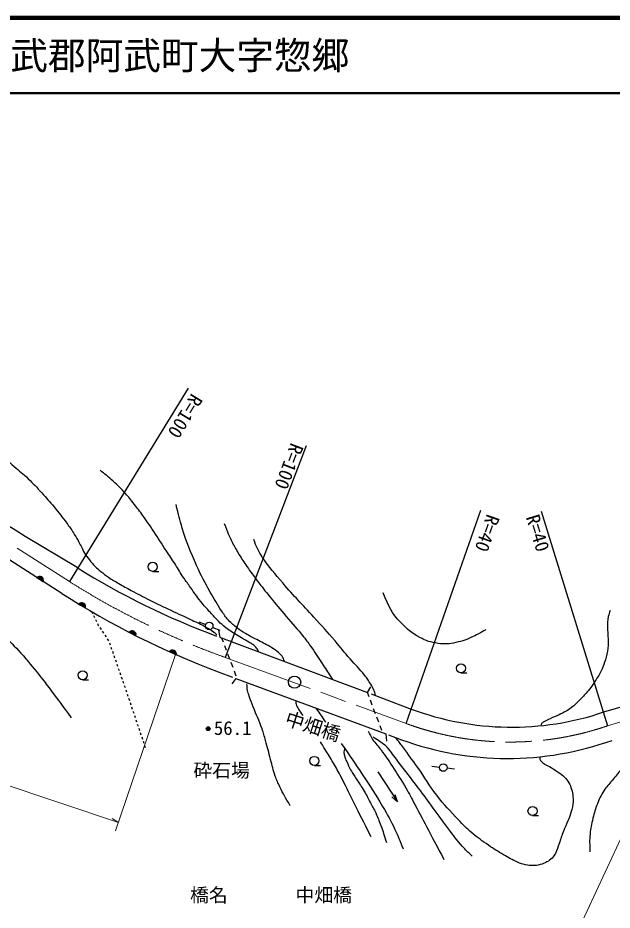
# Model space of a CAD drawing. Units: millimetres, scale not verified. Extents: x 40000 to 680000, y 20000 to 380000.
# Drawn here: x 411025 to 489925, y 261604 to 380000 of the extents above; entities that cross this region are included whole.
import ezdxf
from ezdxf.enums import TextEntityAlignment as Align

# ---------------------------------------------------------------- set-up
doc = ezdxf.new("R2010")
doc.units = ezdxf.units.MM
doc.header["$LTSCALE"] = 1000
doc.header["$PDMODE"] = 32
doc.header["$PDSIZE"] = 500
doc.linetypes.add('CHAIN', pattern=[18.5, 12, -1.5, 3.5, -1.5])
for name, color, linetype, lineweight in [('M-BGD', 7, 'Continuous', 25), ('M-BMK', 2, 'CHAIN', 13), ('M-BMK-SRVR', 3, 'Continuous', 25), ('M-STR-HTXT', 7, 'Continuous', 13), ('M-TTL', 2, 'Continuous', 140), ('M-TTL-LINE', 7, 'Continuous', 50)]:
    doc.layers.add(name, color=color, linetype=linetype, lineweight=lineweight)
doc.layers.add('M-STR-STR1', color=1, linetype='Continuous')
doc.layers.add('M-TTL-TXT', color=7, linetype='Continuous')
doc.styles.add('ＭＳ ゴシック', font='')
doc.styles.get('ＭＳ ゴシック').set_extended_font_data('MS Gothic')

msp = doc.modelspace()

# ---------------------------------------------------------------- hatches: boundary and pattern name
at = {"layer": 'M-BGD'}
for points in [[(414405, 305204, 0.8), (413564, 305744)], [(420002, 301699, 0.8), (419143, 302211)], [(426700, 298030, 0.8), (425809, 298483)], [(432063, 295499, 0.8), (431149, 295905)]]:
    msp.add_hatch(color=256, dxfattribs=at).paths.add_polyline_path(points)

# ---------------------------------------------------------------- linework, layer by layer
for p, q in [((433628, 330850), (417886, 305198)), ((449322, 323217), (438556, 295139)), ((462575, 286368), (472478, 314693)), ((480507, 314537), (489320, 286060)), ((418905, 307053), (412015, 311199)), ((416871, 303619), (409973, 308052)), ((428935, 306559), (429735, 306559)), ((420790, 301229), (420924, 300961)), ((421058, 300692), (421192, 300424)), ((421326, 300155), (421460, 299887)), ((421594, 299618), (421707, 299392)), ((435047, 299878), (435972, 299498)), ((421707, 299392), (421733, 299353)), ((421900, 299104), (422068, 298855)), ((422235, 298606), (422402, 298357)), ((436897, 299117), (437821, 298737)), ((437681, 298759), (437829, 297809)), ((422569, 298108), (422736, 297858)), ((422904, 297609), (423071, 297360)), ((438318, 297158), (438109, 297707)), ((439359, 297264), (457455, 290470)), ((423176, 297080), (423276, 296797)), ((423375, 296514), (423474, 296231)), ((438744, 296036), (438495, 296690)), ((423573, 295948), (423672, 295665)), ((423771, 295382), (423871, 295098)), ((423970, 294815), (424069, 294532)), ((439169, 294914), (438921, 295568)), ((424168, 294249), (424267, 293966)), ((424366, 293683), (424466, 293400)), ((439595, 293792), (439347, 294447)), ((424565, 293116), (424664, 292833)), ((424763, 292550), (424862, 292267)), ((437608, 293225), (439536, 292512)), ((440021, 292670), (439773, 293325)), ((469847, 293093), (470647, 293093)), ((419621, 292176), (420421, 292176)), ((424961, 291984), (425030, 291789)), ((425030, 291789), (425060, 291700)), ((425156, 291416), (425252, 291132)), ((439947, 292360), (439448, 291650)), ((439947, 292360), (459858, 284998)), ((488815, 287898), (500704, 291411)), ((425348, 290848), (425445, 290564)), ((425541, 290280), (425637, 289996)), ((457455, 290470), (457870, 291223)), ((457662, 289920), (457455, 290470)), ((457933, 290290), (463263, 288289)), ((425733, 289711), (425829, 289427)), ((425926, 289143), (426022, 288859)), ((458084, 288797), (457838, 289452)), ((426118, 288575), (426214, 288291)), ((426310, 288006), (426407, 287722)), ((458506, 287674), (458260, 288329)), ((426503, 287438), (426599, 287154)), ((426695, 286870), (426792, 286586)), ((458929, 286550), (458682, 287206)), ((426888, 286302), (426984, 286017)), ((427080, 285733), (427176, 285449)), ((459351, 285427), (459105, 286082)), ((427273, 285165), (427369, 284881)), ((427465, 284597), (427561, 284312)), ((459858, 284998), (459962, 284014)), ((460238, 284858), (461973, 284216)), ((427657, 284028), (427754, 283744)), ((427850, 283460), (427946, 283176)), ((428042, 282892), (428043, 282890)), ((450393, 280813), (451193, 280813)), ((466007, 280688), (467002, 280579)), ((458803, 279968), (461438, 275967)), ((467996, 280470), (468990, 280362)), ((461438, 275967), (460688, 276634)), ((461438, 275967), (461122, 276920)), ((479351, 274148), (480151, 274148))]:
    msp.add_line(p, q, dxfattribs=at)
for points in [[(414405, 305204, 0.8), (413564, 305744)], [(420002, 301699, 0.8), (419143, 302211)], [(426700, 298030, 0.8), (425809, 298483)], [(432063, 295499, 0.8), (431149, 295905)]]:
    msp.add_lwpolyline(points, format="xyb", close=True, dxfattribs=at)
for centre, radius in [((428934, 307159), 600), ((436434, 299308), 500), ((469847, 293693), 600), ((419620, 292776), 600), ((436291, 285678), 150), ((436291, 285678), 120), ((436291, 285678), 90), ((436291, 285678), 60), ((436291, 285678), 30), ((436291, 285678), 20), ((450393, 281413), 600), ((467499, 280525), 500), ((479351, 274748), 600)]:
    msp.add_circle(centre, radius, dxfattribs=at)
for centre, radius, start, end in [((384127, 268070), 51360, 57.11264, 122.42774), ((472789, 393374), 101759, 238.02619, 249.6505), ((477326, 398349), 112377, 237.45471, 249.30215), ((472789, 393374), 101759, 249.906, 250.82056), ((476589, 323997), 38114, 249.53469, 288.70864), ((476060, 322946), 41213, 250.01223, 289.65926)]:
    msp.add_arc(centre, radius, start, end, dxfattribs=at)
for points, knots in [([(394102, 331539), (395200, 331119), (395533, 330996), (396405, 330550), (397212, 330137), (397636, 329851), (398407, 329374), (399195, 328887), (399625, 328595), (400397, 328085), (401357, 327450), (401894, 327092), (402838, 326433), (403555, 325931), (403945, 325633), (404652, 325118), (405323, 324631), (405706, 324367), (406367, 323867), (407214, 323227), (407683, 322859), (408507, 322190), (409307, 321540), (409740, 321158), (410522, 320488), (411265, 319852), (411704, 319522), (412412, 318848), (413146, 318150), (413518, 317719), (414202, 316971), (414854, 316257), (415210, 315849), (415829, 315106), (416516, 314282), (416882, 313804), (417519, 312941), (417873, 312461), (418074, 312192), (418395, 311689), (418649, 311290), (418788, 311063), (419020, 310650), (419185, 310357), (419265, 310185), (419421, 309887), (419607, 309530), (419690, 309319), (419897, 308973), (420116, 308605), (420257, 308409), (420522, 308072), (420801, 307718), (420965, 307525), (421286, 307209), (421560, 306939), (421726, 306800), (422024, 306558), (422417, 306238), (422646, 306070), (423063, 305782), (423579, 305424), (423886, 305250), (424427, 304931), (425060, 304557), (425431, 304376), (426079, 304030), (427032, 303521), (427568, 303240), (428532, 302753), (429619, 302204), (430236, 301912), (431336, 301389), (432430, 300869), (433060, 300612), (434152, 300087), (434857, 299749), (435269, 299591), (435946, 299200), (436388, 298944), (436663, 298836), (437055, 298510), (437207, 298384), (437267, 298338), (437431, 298172)], [0, 0, 0, 0, 1, 1, 1, 2, 2, 2, 3, 3, 3, 4, 4, 4, 5, 5, 5, 6, 6, 6, 7, 7, 7, 8, 8, 8, 9, 9, 9, 10, 10, 10, 11, 11, 11, 12, 12, 12, 13, 13, 13, 14, 14, 14, 15, 15, 15, 16, 16, 16, 17, 17, 17, 18, 18, 18, 19, 19, 19, 20, 20, 20, 21, 21, 21, 22, 22, 22, 23, 23, 23, 24, 24, 24, 25, 25, 25, 26, 26, 26, 27, 27, 27, 28, 28, 28, 28]), ([(443003, 295896), (442898, 296126), (442861, 296212), (442727, 296386), (442600, 296550), (442515, 296634), (442351, 296761), (442195, 296883), (442095, 296933), (441926, 297036), (441565, 297256), (441352, 297361), (440987, 297575), (440614, 297793), (440402, 297909), (440036, 298138), (439483, 298484), (439167, 298672), (438646, 299064), (438229, 299379), (438020, 299588), (437645, 299953), (437209, 300378), (436987, 300638), (436581, 301092), (436073, 301660), (435780, 301972), (435305, 302568), (434753, 303260), (434484, 303678), (433966, 304396), (433590, 304916), (433370, 305201), (433014, 305735), (432576, 306395), (432376, 306794), (431951, 307462), (431477, 308205), (431183, 308603), (430699, 309339), (430062, 310308), (429726, 310864), (429085, 311830), (428475, 312747), (428144, 313269), (427495, 314158), (427056, 314760), (426786, 315080), (426319, 315660), (425867, 316219), (425632, 316548), (425142, 317074), (424504, 317760), (424129, 318130), (423427, 318751), (422863, 319250), (422661, 319415), (421938, 319978)], [0, 0, 0, 0, 1, 1, 1, 2, 2, 2, 3, 3, 3, 4, 4, 4, 5, 5, 5, 6, 6, 6, 7, 7, 7, 8, 8, 8, 9, 9, 9, 10, 10, 10, 11, 11, 11, 12, 12, 12, 13, 13, 13, 14, 14, 14, 15, 15, 15, 16, 16, 16, 17, 17, 17, 18, 18, 18, 19, 19, 19, 19]), ([(446435, 294607), (446320, 294923), (446269, 295045), (446102, 295291), (445904, 295583), (445733, 295702), (445463, 295929), (445112, 296225), (444870, 296333), (444475, 296568), (443816, 296957), (443423, 297133), (442748, 297494), (442161, 297807), (441815, 297951), (441246, 298295), (440815, 298555), (440581, 298714), (440182, 299021), (439685, 299403), (439414, 299632), (438980, 300084), (438569, 300513), (438408, 300816), (438079, 301311), (437449, 302259), (437111, 302803), (436565, 303802), (435824, 305156), (435395, 305910), (434763, 307318), (433913, 309210), (433456, 310289), (432860, 312275), (432493, 313499), (432370, 313937), (432034, 315441)], [0, 0, 0, 0, 1, 1, 1, 2, 2, 2, 3, 3, 3, 4, 4, 4, 5, 5, 5, 6, 6, 6, 7, 7, 7, 8, 8, 8, 9, 9, 9, 10, 10, 10, 11, 11, 11, 12, 12, 12, 12]), ([(438417, 312913), (438899, 311690), (439023, 311326), (439519, 310360), (439835, 309742), (440021, 309400), (440382, 308808), (440775, 308163), (441017, 307815), (441446, 307193), (441960, 306447), (442266, 306041), (442810, 305316), (443448, 304467), (443820, 304002), (444487, 303176), (445316, 302150), (445803, 301594), (446652, 300585), (447549, 299521), (448085, 298954), (448955, 297869), (449401, 297313), (449631, 296986), (450044, 296405), (450661, 295536), (450964, 295019), (451546, 294127), (452030, 293386), (452181, 293152), (452778, 292226)], [0, 0, 0, 0, 1, 1, 1, 2, 2, 2, 3, 3, 3, 4, 4, 4, 5, 5, 5, 6, 6, 6, 7, 7, 7, 8, 8, 8, 9, 9, 9, 10, 10, 10, 10]), ([(458522, 290069), (458437, 290416), (458406, 290529), (458292, 290810), (458163, 291128), (458053, 291290), (457879, 291586), (457593, 292071), (457408, 292329), (457065, 292775), (456374, 293676), (455861, 294076), (455125, 294940), (454345, 295858), (453944, 296403), (453161, 297318), (452084, 298575), (451441, 299244), (450332, 300472), (448725, 302252), (447744, 303179), (446202, 305016), (445116, 306308), (444468, 307008), (443524, 308407), (443228, 308845), (443068, 309097), (442835, 309571), (442610, 310030), (442547, 310210), (442347, 310785)], [0, 0, 0, 0, 1, 1, 1, 2, 2, 2, 3, 3, 3, 4, 4, 4, 5, 5, 5, 6, 6, 6, 7, 7, 7, 8, 8, 8, 9, 9, 9, 10, 10, 10, 10]), ([(384149, 309728), (385503, 309566), (385868, 309515), (386964, 309345), (388487, 309108), (389338, 308956), (390842, 308619), (391741, 308417), (392235, 308260), (393111, 307976), (394462, 307538), (395201, 307234), (396499, 306658), (397547, 306193), (398100, 305859), (399119, 305331), (399921, 304915), (400381, 304701), (401163, 304247), (402145, 303676), (402662, 303302), (403599, 302661), (404365, 302138), (404791, 301840), (405527, 301276), (406159, 300792), (406505, 300509), (407104, 299983), (407984, 299210), (408461, 298758), (409290, 297930), (410283, 296938), (410835, 296377), (411768, 295327), (412717, 294259), (413195, 293614), (414087, 292499), (414651, 291795), (414951, 291388), (415498, 290671), (416544, 289298), (416864, 288847), (418126, 287117)], [0, 0, 0, 0, 1, 1, 1, 2, 2, 2, 3, 3, 3, 4, 4, 4, 5, 5, 5, 6, 6, 6, 7, 7, 7, 8, 8, 8, 9, 9, 9, 10, 10, 10, 11, 11, 11, 12, 12, 12, 13, 13, 13, 14, 14, 14, 14]), ([(473151, 298815), (472394, 298358), (472150, 298224), (471474, 297914), (470608, 297517), (470103, 297308), (469171, 297113), (468270, 296924), (467728, 296867), (466818, 297000), (465825, 297145), (465252, 297310), (464377, 297801), (463293, 298411), (462733, 298866), (461862, 299754), (460606, 301034), (460330, 301863), (459509, 303696)], [0, 0, 0, 0, 1, 1, 1, 2, 2, 2, 3, 3, 3, 4, 4, 4, 5, 5, 5, 6, 6, 6, 6]), ([(489664, 301376), (489522, 301010), (489487, 300879), (489413, 300550), (489289, 299996), (489337, 299666), (489326, 299098), (489307, 298184), (489434, 297670), (489376, 296758), (489336, 296130), (489266, 295779), (489113, 295168), (488980, 294639), (488888, 294344), (488675, 293842), (488423, 293248), (488245, 292929), (487911, 292377), (487505, 291704), (487251, 291340), (486760, 290725), (486365, 290231), (486105, 289985), (485659, 289536), (485229, 289105), (485004, 288841), (484520, 288472), (483936, 288028), (483549, 287861), (482893, 287534), (482430, 287304), (482148, 287224), (481679, 287008), (481385, 286873), (481220, 286796), (480940, 286633), (480801, 286551), (480699, 286524), (480602, 286395), (480522, 286288), (480499, 286220), (480463, 286081)], [0, 0, 0, 0, 1, 1, 1, 2, 2, 2, 3, 3, 3, 4, 4, 4, 5, 5, 5, 6, 6, 6, 7, 7, 7, 8, 8, 8, 9, 9, 9, 10, 10, 10, 11, 11, 11, 12, 12, 12, 13, 13, 13, 14, 14, 14, 14]), ([(447188, 275462), (446502, 276639), (446290, 276965), (445812, 277978), (445554, 278524), (445393, 278825), (445186, 279392), (444878, 280234), (444819, 280742), (444585, 281607), (444320, 282585), (444189, 283137), (443909, 284111), (443735, 284719), (443664, 285069), (443446, 285662), (443023, 286816), (442716, 287434), (442270, 288579), (442053, 289133), (441910, 289437), (441731, 290005), (441641, 290295), (441590, 290459), (441531, 290756), (441464, 291094), (441459, 291222), (441431, 291632)], [0, 0, 0, 0, 1, 1, 1, 2, 2, 2, 3, 3, 3, 4, 4, 4, 5, 5, 5, 6, 6, 6, 7, 7, 7, 8, 8, 8, 9, 9, 9, 9]), ([(447940, 289405), (447919, 289201), (447923, 289112), (447957, 288929), (448010, 288643), (448152, 288518), (448295, 288265), (448491, 287918), (448578, 287805), (448858, 287414)], [0, 0, 0, 0, 1, 1, 1, 2, 2, 2, 3, 3, 3, 3]), ([(457550, 285339), (457786, 284829), (457874, 284668), (458126, 284263), (458494, 283673), (458829, 283435), (459240, 282874), (459852, 282037), (460174, 281552), (460742, 280684), (461464, 279579), (461857, 278952), (462532, 277818), (463028, 276983), (463272, 276495), (463733, 275640), (464472, 274269), (464857, 273486), (465585, 272110), (466366, 270636), (466616, 270173), (467600, 268343)], [0, 0, 0, 0, 1, 1, 1, 2, 2, 2, 3, 3, 3, 4, 4, 4, 5, 5, 5, 6, 6, 6, 7, 7, 7, 7]), ([(500662, 286456), (500093, 285961), (499913, 285793), (499372, 285455), (498918, 285170), (498635, 285061), (498158, 284816), (497599, 284528), (497272, 284392), (496719, 284090), (495927, 283657), (495494, 283395), (494729, 282914), (494051, 282488), (493655, 282269), (493015, 281788), (492271, 281229), (491851, 280913), (491187, 280261), (490651, 279734), (490405, 279386), (489923, 278809), (489481, 278281), (489192, 278013), (488822, 277432), (488422, 276806), (488250, 276419), (487971, 275730), (487672, 274995), (487560, 274560), (487370, 273790), (487170, 272980), (487076, 272518), (486994, 271687), (486905, 270778), (486929, 270429), (486982, 269347)], [0, 0, 0, 0, 1, 1, 1, 2, 2, 2, 3, 3, 3, 4, 4, 4, 5, 5, 5, 6, 6, 6, 7, 7, 7, 8, 8, 8, 9, 9, 9, 10, 10, 10, 11, 11, 11, 12, 12, 12, 12]), ([(471330, 268781), (470708, 269360), (470534, 269541), (470054, 270058), (469262, 270909), (468906, 271462), (468201, 272386), (467387, 273453), (466958, 274072), (466161, 275152), (465389, 276198), (464967, 276792), (464184, 277830), (463133, 279221), (462532, 279991), (461468, 281372), (460913, 282092), (460664, 282549), (460041, 283212), (459727, 283546), (459498, 283679), (459127, 283950), (458772, 284211), (458642, 284293), (458189, 284576)], [0, 0, 0, 0, 1, 1, 1, 2, 2, 2, 3, 3, 3, 4, 4, 4, 5, 5, 5, 6, 6, 6, 7, 7, 7, 8, 8, 8, 8]), ([(480312, 281954), (480303, 281816), (480301, 281752), (480337, 281631), (480378, 281495), (480437, 281430), (480529, 281322), (480666, 281161), (480786, 281113), (480963, 280996), (481292, 280780), (481512, 280718), (481847, 280513), (482204, 280294), (482398, 280161), (482740, 279920), (483086, 279676), (483312, 279572), (483608, 279269), (483875, 278996), (483996, 278810), (484184, 278477), (484353, 278175), (484427, 277991), (484526, 277659), (484636, 277290), (484690, 277076), (484718, 276691), (484757, 276151), (484732, 275842), (484651, 275306), (484575, 274809), (484456, 274546), (484292, 274071), (484118, 273566), (483967, 273303), (483758, 272811), (483641, 272534), (483563, 272384), (483458, 272102), (483218, 271460), (483124, 271086), (482890, 270442), (482705, 269929), (482650, 269618), (482390, 269140), (482244, 268873), (482149, 268726), (481939, 268506), (481716, 268271), (481555, 268171), (481272, 268014), (480937, 267827), (480731, 267749), (480362, 267646), (480007, 267547), (479796, 267520), (479428, 267513), (479032, 267505), (478803, 267521), (478418, 267613), (477996, 267714), (477764, 267798), (477367, 267972), (476618, 268300), (476220, 268534), (475515, 268948), (474718, 269417), (474274, 269686), (473512, 270208), (472621, 270819), (472124, 271169), (471293, 271860), (470546, 272480), (470185, 272894), (469515, 273596), (468345, 274821), (467674, 275501), (466637, 276841), (465566, 278225), (465113, 279105), (464109, 280538), (463348, 281623), (462906, 282220), (462114, 283283), (461759, 283760), (461646, 283913), (461199, 284502)], [0, 0, 0, 0, 1, 1, 1, 2, 2, 2, 3, 3, 3, 4, 4, 4, 5, 5, 5, 6, 6, 6, 7, 7, 7, 8, 8, 8, 9, 9, 9, 10, 10, 10, 11, 11, 11, 12, 12, 12, 13, 13, 13, 14, 14, 14, 15, 15, 15, 16, 16, 16, 17, 17, 17, 18, 18, 18, 19, 19, 19, 20, 20, 20, 21, 21, 21, 22, 22, 22, 23, 23, 23, 24, 24, 24, 25, 25, 25, 26, 26, 26, 27, 27, 27, 28, 28, 28, 29, 29, 29, 29]), ([(457938, 271328), (456800, 273551), (456510, 274115), (455610, 275909), (454906, 277314), (454556, 278124), (453821, 279513), (453432, 280249), (453193, 280650), (452769, 281366), (452345, 282083), (452114, 282489), (451668, 283193), (451484, 283483), (451426, 283577), (451192, 283931)], [0, 0, 0, 0, 1, 1, 1, 2, 2, 2, 3, 3, 3, 4, 4, 4, 5, 5, 5, 5]), ([(453937, 283719), (455331, 281741), (455700, 281217), (456781, 279579), (457856, 277949), (458475, 277044), (459456, 275355), (460133, 274189), (460523, 273537), (461089, 272314), (461549, 271320), (461694, 270963), (462159, 269723)], [0, 0, 0, 0, 1, 1, 1, 2, 2, 2, 3, 3, 3, 4, 4, 4, 4]), ([(454396, 283018), (454347, 282836), (454331, 282768), (454321, 282605), (454309, 282409), (454329, 282296), (454371, 282104), (454442, 281780), (454554, 281620), (454684, 281316), (454872, 280878), (454985, 280634), (455210, 280214), (455475, 279721), (455673, 279473), (455973, 279000), (456376, 278367), (456632, 278032), (457012, 277386), (457361, 276794), (457518, 276441), (457838, 275834), (458114, 275312), (458292, 275031), (458539, 274495), (458833, 273857), (458968, 273487), (459215, 272830), (459544, 271958), (459630, 271654), (459966, 270565)], [0, 0, 0, 0, 1, 1, 1, 2, 2, 2, 3, 3, 3, 4, 4, 4, 5, 5, 5, 6, 6, 6, 7, 7, 7, 8, 8, 8, 9, 9, 9, 10, 10, 10, 10])]:
    msp.add_open_spline(points, degree=3, knots=knots, dxfattribs=at)
msp.add_open_spline([(450605, 288419), (451243, 287477), (451243, 287477), (451881, 286535)], degree=3, dxfattribs=at)
msp.add_point((436291, 285678), dxfattribs=at)
at = {"layer": 'M-BMK'}
for p, q in [((410957, 309628), (417886, 305198)), ((438556, 295139), (462575, 286368)), ((489320, 286060), (501278, 289644))]:
    msp.add_line(p, q, dxfattribs=at)
for centre, radius, start, end in [((473559, 393328), 104242, 237.7187, 250.37944), ((476381, 323885), 39977, 249.7974, 288.88437)]:
    msp.add_arc(centre, radius, start, end, dxfattribs=at)
at = {"layer": 'M-BMK-SRVR'}
msp.add_circle((447765, 291853), 817, dxfattribs=at)
at = {"layer": 'M-STR-HTXT'}
for p, q in [((423993, 272113), (431961, 295535)), ((424371, 273221), (372090, 290797)), ((482020, 251709), (498031, 286116)), ((424371, 273221), (423535, 273776))]:
    msp.add_line(p, q, dxfattribs=at)
at = {"layer": 'M-TTL'}
msp.add_line((680000, 380000), (40000, 380000), dxfattribs=at)
at = {"layer": 'M-TTL-LINE'}
msp.add_line((40000, 370000), (680000, 370000), dxfattribs=at)

# ---------------------------------------------------------------- texts
at = {"layer": 'M-BGD', "style": 'ＭＳ ゴシック'}
for s, rotation, p in [('R=100', 238.464, (433624, 330572)), ('R=100', 249.022, (446783, 323914)), ('R=40', 250.73, (472791, 314446)), ('R=40', 287.196, (477919, 313584)), ('中畑橋', 342.177, (446178, 285745))]:
    msp.add_text(s, height=1833, rotation=rotation, dxfattribs=at).set_placement(p, align=Align.BOTTOM_LEFT)
for s, p in [('56.1', (437049, 284298)), ('砕石場', (434330, 278685))]:
    msp.add_text(s, height=1833, dxfattribs=at).set_placement(p, align=Align.BOTTOM_LEFT)
at = {"layer": 'M-STR-STR1', "style": 'ＭＳ ゴシック'}
for s, p in [('橋名', (433885, 262141)), ('中畑橋', (447885, 262141))]:
    msp.add_text(s, height=1833, dxfattribs=at).set_placement(p, align=Align.BOTTOM_LEFT)
at = {"layer": 'M-TTL-TXT', "style": 'ＭＳ ゴシック'}
msp.add_text('阿武郡阿武町大字惣郷', height=3666, dxfattribs=at).set_placement((405024, 375000), align=Align.MIDDLE_LEFT)

doc.saveas('drawing.dxf')
